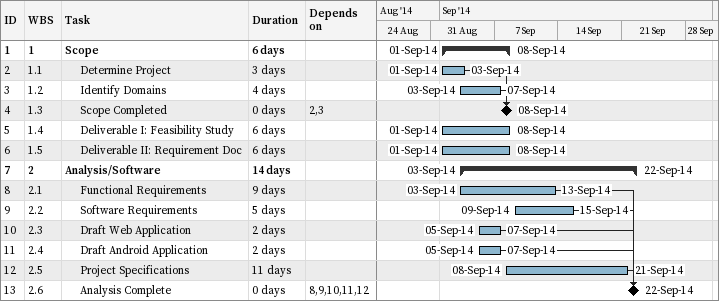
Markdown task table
| ID | WBS | Task | Duration | Start | Finish | Predecessors |
|---|---|---|---|---|---|---|
| 1 | 1 | **Scope** | 6d | 2014-09-01 | 2014-09-08 |  |
| 2 | 1.1 | Determine Project | 3d | 2014-09-01 | 2014-09-03 |  |
| 3 | 1.2 | Identify Domains | 4d | 2014-09-03 | 2014-09-07 |  |
| 4 | 1.3 | Scope Completed | 0d | 2014-09-08 | 2014-09-08 | 2, 3 |
| 5 | 1.4 | Deliverable I: Feasibility Study | 6d | 2014-09-01 | 2014-09-08 |  |
| 6 | 1.5 | Deliverable II: Requirement Doc | 6d | 2014-09-01 | 2014-09-08 |  |
| 7 | 2 | **Analysis/Software** | 14d | 2014-09-03 | 2014-09-22 |  |
| 8 | 2.1 | Functional Requirements | 9d | 2014-09-03 | 2014-09-13 |  |
| 9 | 2.2 | Software Requirements | 5d | 2014-09-09 | 2014-09-15 |  |
| 10 | 2.3 | Draft Web Application | 2d | 2014-09-05 | 2014-09-07 |  |
| 11 | 2.4 | Draft Android Application | 2d | 2014-09-05 | 2014-09-07 |  |
| 12 | 2.5 | Project Specifications | 11d | 2014-09-08 | 2014-09-21 |  |
| 13 | 2.6 | Analysis Complete | 0d | 2014-09-22 | 2014-09-22 | 8, 9, 10, 11, 12 |
